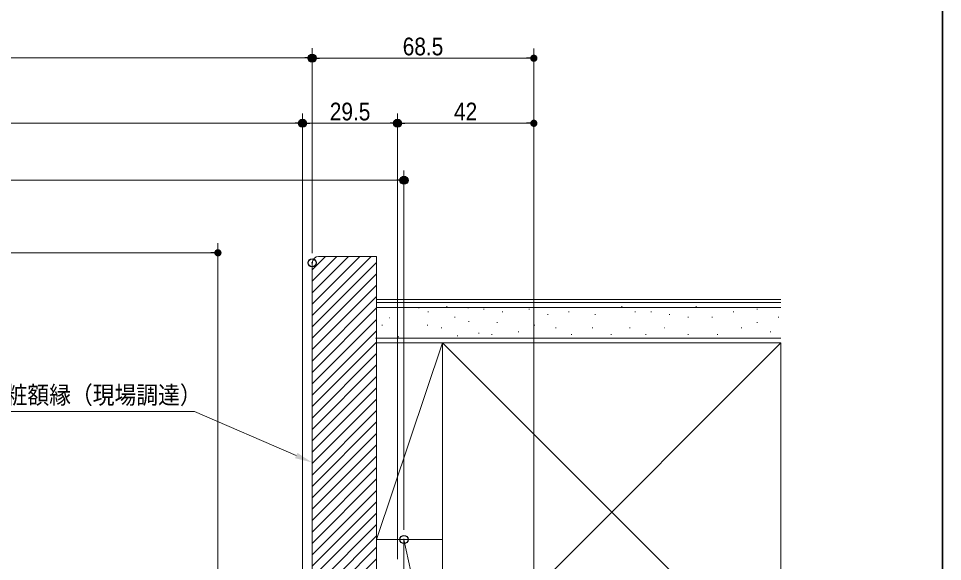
# Model space of a CAD drawing. Units: millimetres, scale not verified. Extents: x -909 to 909, y -457 to 457.
# Drawn here: x 45.1 to 331.9, y -37.6 to 130.8 of the extents above; entities that cross this region are included whole.
import ezdxf
from ezdxf.enums import TextEntityAlignment as Align

# ---------------------------------------------------------------- set-up
doc = ezdxf.new("R2010")
doc.units = ezdxf.units.MM
doc.header["$LTSCALE"] = 5
doc.header["$PDMODE"] = 32
doc.header["$PDSIZE"] = 2.5
for name, color, linetype, lineweight in [('0-0_1図面枠', 7, 'Continuous', 20), ('0-1_3一般', 7, 'Continuous', 15), ('0-2_2寸法-1', 7, 'Continuous', 15), ('0-3_0', 7, 'Continuous', 25)]:
    doc.layers.add(name, color=color, linetype=linetype, lineweight=lineweight)
doc.layers.add('0-4_Defpoints', color=7, linetype='Continuous')
doc.styles.add('ＭＳ Ｐゴシック', font='')
doc.styles.get('ＭＳ Ｐゴシック').set_extended_font_data('MS PGothic')

# ---------------------------------------------------------------- blocks, each defined once
blk = doc.blocks.new('グループ-2')
at = {"layer": '0-0_1図面枠', "lineweight": 35}
blk.add_lwpolyline([(-3000, 2077.5), (3000, 2077.5), (3000, -2077.5), (-3000, -2077.5)], close=True, dxfattribs=at)
blk = doc.blocks.new('図面枠')
at = {"layer": '0-0_1図面枠'}
blk.add_blockref('グループ-2', (0, 0), dxfattribs=at)
blk = doc.blocks.new('_Dot')
at = {"layer": '0-3_0'}
blk.add_line((-2.5, 0), (-5, 0), dxfattribs=at)
for points in [[(0, 0), (-2.5, 0), (-2.48, 0.31)], [(0, 0), (-2.48, -0.31), (-2.5, 0)], [(0, 0), (-2.48, 0.31), (-2.42, 0.62)], [(0, 0), (-2.42, -0.62), (-2.48, -0.31)], [(0, 0), (-2.42, 0.62), (-2.32, 0.92)], [(0, 0), (-2.32, -0.92), (-2.42, -0.62)], [(0, 0), (-2.32, 0.92), (-2.19, 1.2)], [(0, 0), (-2.19, -1.2), (-2.32, -0.92)], [(0, 0), (-2.19, 1.2), (-2.02, 1.47)], [(0, 0), (-2.02, -1.47), (-2.19, -1.2)], [(0, 0), (-2.02, 1.47), (-1.82, 1.71)], [(0, 0), (-1.82, -1.71), (-2.02, -1.47)], [(0, 0), (-1.82, 1.71), (-1.59, 1.93)], [(0, 0), (-1.59, -1.93), (-1.82, -1.71)], [(0, 0), (-1.59, 1.93), (-1.34, 2.11)], [(0, 0), (-1.34, -2.11), (-1.59, -1.93)], [(0, 0), (-1.34, 2.11), (-1.06, 2.26)], [(0, 0), (-1.06, -2.26), (-1.34, -2.11)], [(0, 0), (-1.06, 2.26), (-0.77, 2.38)], [(0, 0), (-0.77, -2.38), (-1.06, -2.26)], [(0, 0), (-0.77, 2.38), (-0.47, 2.46)], [(0, 0), (-0.47, -2.46), (-0.77, -2.38)], [(0, 0), (-0.47, 2.46), (-0.16, 2.5)], [(0, 0), (-0.16, -2.5), (-0.47, -2.46)], [(0, 0), (-0.16, 2.5), (0.16, 2.5)], [(0, 0), (0.16, -2.5), (-0.16, -2.5)], [(0, 0), (0.16, 2.5), (0.47, 2.46)], [(0, 0), (0.47, 2.46), (0.77, 2.38)], [(0, 0), (0.77, 2.38), (1.06, 2.26)], [(0, 0), (1.06, 2.26), (1.34, 2.11)], [(0, 0), (1.34, 2.11), (1.59, 1.93)], [(0, 0), (1.59, 1.93), (1.82, 1.71)], [(0, 0), (1.82, 1.71), (2.02, 1.47)], [(0, 0), (2.02, 1.47), (2.19, 1.2)], [(0, 0), (2.19, 1.2), (2.32, 0.92)], [(0, 0), (2.32, 0.92), (2.42, 0.62)], [(0, 0), (2.42, 0.62), (2.48, 0.31)], [(0, 0), (2.48, 0.31), (2.5, 0)], [(0, 0), (0.47, -2.46), (0.16, -2.5)], [(0, 0), (0.77, -2.38), (0.47, -2.46)], [(0, 0), (1.06, -2.26), (0.77, -2.38)], [(0, 0), (1.34, -2.11), (1.06, -2.26)], [(0, 0), (1.59, -1.93), (1.34, -2.11)], [(0, 0), (1.82, -1.71), (1.59, -1.93)], [(0, 0), (2.02, -1.47), (1.82, -1.71)], [(0, 0), (2.19, -1.2), (2.02, -1.47)], [(0, 0), (2.32, -0.92), (2.19, -1.2)], [(0, 0), (2.42, -0.62), (2.32, -0.92)], [(0, 0), (2.48, -0.31), (2.42, -0.62)], [(0, 0), (2.5, 0), (2.48, -0.31)]]:
    blk.add_solid(points, dxfattribs=at)
blk = doc.blocks.new('グループ-34')
at = {"layer": '0-1_3一般'}
for p, q in [((2021.82, 264.33), (2042.62, 285.12)), ((2021.82, 246.65), (2060.3, 285.12)), ((2021.82, 228.97), (2077.97, 285.12)), ((2021.82, 211.29), (2095.65, 285.12)), ((2021.82, 193.62), (2113.33, 285.12)), ((2021.82, 175.94), (2121.82, 275.94)), ((2021.82, 158.26), (2121.82, 258.26)), ((2021.82, 140.58), (2121.82, 240.58)), ((2021.82, 122.91), (2121.82, 222.91)), ((2021.82, 105.23), (2121.82, 205.23)), ((2021.82, 87.55), (2121.82, 187.55)), ((2021.82, 69.87), (2121.82, 169.87)), ((2021.82, 52.19), (2121.82, 152.19)), ((2021.82, 34.52), (2121.82, 134.52)), ((2021.82, 16.84), (2121.82, 116.84)), ((2021.82, -0.84), (2121.82, 99.16)), ((2021.82, -18.52), (2121.82, 81.48)), ((2021.82, -36.19), (2121.82, 63.81)), ((2021.82, -53.87), (2121.82, 46.13)), ((2021.82, -71.55), (2121.82, 28.45)), ((2021.82, -89.23), (2121.82, 10.77)), ((2021.82, -106.9), (2121.82, -6.9)), ((2021.82, -124.58), (2121.82, -24.58)), ((2021.82, -142.26), (2121.82, -42.26)), ((2021.82, -159.94), (2121.82, -59.94)), ((2021.82, -177.62), (2121.82, -77.62)), ((2021.82, -195.29), (2121.82, -95.29)), ((2021.82, -212.97), (2121.82, -112.97)), ((2021.82, -230.65), (2121.82, -130.65)), ((2021.82, -248.33), (2121.82, -148.33)), ((2021.82, -266), (2121.82, -166)), ((2021.82, -283.68), (2121.82, -183.68)), ((2021.82, -301.36), (2121.82, -201.36)), ((2021.82, -319.04), (2121.82, -219.04)), ((2021.82, -336.71), (2121.82, -236.71)), ((2032.34, -343.88), (2121.82, -254.39)), ((2050.02, -343.88), (2121.82, -272.07)), ((2067.69, -343.88), (2121.82, -289.75)), ((2085.37, -343.88), (2121.82, -307.42)), ((2103.05, -343.88), (2121.82, -325.1)), ((2120.73, -343.88), (2121.82, -342.78))]:
    blk.add_line(p, q, dxfattribs=at)
for points in [[(2021.82, 275.12), (2021.82, -343.88), (2121.82, -343.88)], [(2121.82, -343.88), (2121.82, 285.12), (2031.82, 285.12)]]:
    blk.add_lwpolyline(points, dxfattribs=at)
blk.add_arc((2031.82, 275.12), 10, 90.00001, 179.99999, dxfattribs=at)
blk = doc.blocks.new('グループ-61')
at = {"layer": '0-1_3一般'}
blk.add_lwpolyline([(1536.94, 44.81), (1839.34, 44.81), (1997.05, -23.63)], dxfattribs=at)
blk.add_solid([(1995.26, -27.76), (2021.82, -34.38), (1998.84, -19.5)], dxfattribs=at)
at = {"layer": '0-1_3一般', "style": 'ＭＳ Ｐゴシック', "width": 0.9}
blk.add_text('化粧額縁（現場調達）', height=27.53, dxfattribs=at).set_placement((1512.33, 48.24), align=Align.BOTTOM_LEFT)

msp = doc.modelspace()

# ---------------------------------------------------------------- linework, layer by layer
at = {"layer": '0-1_3一般'}
for p, q in [((281.739, 43.725), (156.239, 43.725)), ((281.739, 42.725), (156.239, 42.725)), ((281.739, 41.225), (156.239, 41.225)), ((169.203, 41.13), (169.403, 41.13)), ((177.928, 41.532), (178.128, 41.532)), ((184.539, 41.13), (184.739, 41.13)), ((189.466, 40.708), (189.666, 40.708)), ((203.476, 40.708), (203.677, 40.708)), ((232.253, 41.532), (232.453, 41.532)), ((255.33, 41.532), (255.53, 41.532)), ((274.286, 40.708), (274.486, 40.708)), ((160.195, 38.011), (160.395, 38.011)), ((172.158, 39.884), (172.358, 39.884)), ((180.4, 38.235), (180.6, 38.235)), ((195.235, 39.884), (195.435, 39.884)), ((209.246, 39.06), (209.446, 39.06)), ((215.839, 39.884), (216.039, 39.884)), ((224.012, 39.06), (224.212, 39.06)), ((236.374, 39.884), (236.574, 39.884)), ((241.319, 39.884), (241.519, 39.884)), ((247.088, 39.06), (247.288, 39.06)), ((252.857, 38.235), (253.057, 38.235)), ((260.275, 38.235), (260.475, 38.235)), ((266.868, 39.884), (267.068, 39.884)), ((280.879, 38.235), (281.079, 38.235)), ((157.856, 35.673), (158.056, 35.673)), ((171.931, 35.673), (172.131, 35.673)), ((176.279, 34.939), (176.479, 34.939)), ((184.729, 36.842), (184.929, 36.842)), ((193.587, 36.587), (193.787, 36.587)), ((205.125, 35.763), (205.325, 35.763)), ((211.718, 34.939), (211.918, 34.939)), ((223.188, 34.939), (223.388, 34.939)), ((234.726, 34.939), (234.926, 34.939)), ((245.44, 34.939), (245.64, 34.939)), ((269.341, 34.939), (269.541, 34.939)), ((274.286, 36.587), (274.486, 36.587)), ((281.739, 31.725), (155.939, 31.725)), ((162.923, 32.054), (163.123, 32.054)), ((181.221, 32.444), (181.421, 32.444)), ((187.847, 33.224), (188.047, 33.224)), ((191.938, 32.79), (192.138, 32.79)), ((200.18, 33.615), (200.38, 33.615)), ((216.663, 32.79), (216.863, 32.79)), ((228.957, 32.79), (229.157, 32.79)), ((239.671, 32.79), (239.871, 32.79)), ((252.857, 32.79), (253.057, 32.79)), ((261.923, 32.79), (262.123, 32.79)), ((278.406, 33.615), (278.606, 33.615)), ((176.739, 30.225), (156.239, -30.775)), ((281.739, 30.225), (176.739, -74.775)), ((176.739, 30.225), (281.739, -74.775)), ((176.739, -86.775), (164.739, -30.775))]:
    msp.add_line(p, q, dxfattribs=at)
for points in [[(176.739, 30.225), (156.239, 30.225), (156.239, -30.775), (176.739, -30.775)], [(176.739, 30.225), (176.739, -74.775), (281.739, -74.775), (281.739, 30.225)], [(176.739, -30.775), (164.739, -30.775), (164.739, -86.775), (176.739, -86.775)]]:
    msp.add_lwpolyline(points, close=True, dxfattribs=at)
at = {"layer": '0-2_2寸法-1'}
for p, q in [((136.239, 58.025), (136.239, 121.61)), ((136.24, 58.081), (136.24, 121.526)), ((205.039, -84.275), (205.039, 121.526)), ((133.988, 118.61), (-126.141, 118.61)), ((202.788, 118.526), (138.491, 118.526)), ((133.239, -49.075), (133.239, 101.341)), ((133.239, -49.075), (133.239, 101.341)), ((162.739, -36.875), (162.739, 101.341)), ((162.739, -36.875), (162.739, 101.341)), ((205.039, -84.275), (205.039, 101.341)), ((130.988, 98.341), (-123.14, 98.341)), ((160.488, 98.341), (135.49, 98.341)), ((202.788, 98.341), (164.99, 98.341)), ((164.739, -27.775), (164.739, 83.661)), ((-154.64, 80.661), (162.488, 80.661)), ((106.996, -285.574), (106.996, 61.161)), ((104.745, 58.161), (-123.14, 58.161))]:
    msp.add_line(p, q, dxfattribs=at)
at = {"layer": '0-4_Defpoints'}
for p in [(136.24, 118.526), (133.239, 98.341), (162.739, 98.341), (164.739, 80.661), (136.239, 55.025), (136.24, 55.081), (164.739, -30.775)]:
    msp.add_point(p, dxfattribs=at)

# ---------------------------------------------------------------- block references
at = {"layer": '0-0_1図面枠', "xscale": 0.2, "yscale": 0.2}
msp.add_blockref('図面枠', (-268.125, 0), dxfattribs=at)
at = {"layer": '0-1_3一般', "xscale": 0.2, "yscale": 0.2}
for name in ['グループ-34', 'グループ-61']:
    msp.add_blockref(name, (-268.125, 0), dxfattribs=at)
at = {"layer": '0-2_2寸法-1', "xscale": 0.4502051, "yscale": 0.4502051}
for p in [(136.239, 118.61), (205.039, 118.526), (133.239, 98.341), (162.739, 98.341), (205.039, 98.341), (164.739, 80.661), (106.996, 58.161)]:
    msp.add_blockref('_Dot', p, dxfattribs=at)
at = {"layer": '0-2_2寸法-1', "xscale": 0.4502051, "yscale": 0.4502051, "rotation": 180}
for p in [(136.24, 118.526), (133.239, 98.341), (162.739, 98.341)]:
    msp.add_blockref('_Dot', p, dxfattribs=at)

# ---------------------------------------------------------------- texts
at = {"layer": '0-2_2寸法-1', "style": 'ＭＳ Ｐゴシック', "width": 0.9}
for s, p in [('68.5', (164.343, 117.768)), ('29.5', (141.708, 97.583)), ('42', (180.259, 97.583))]:
    msp.add_text(s, height=5.499, dxfattribs=at).set_placement(p, align=Align.BOTTOM_LEFT)

doc.saveas('drawing.dxf')
